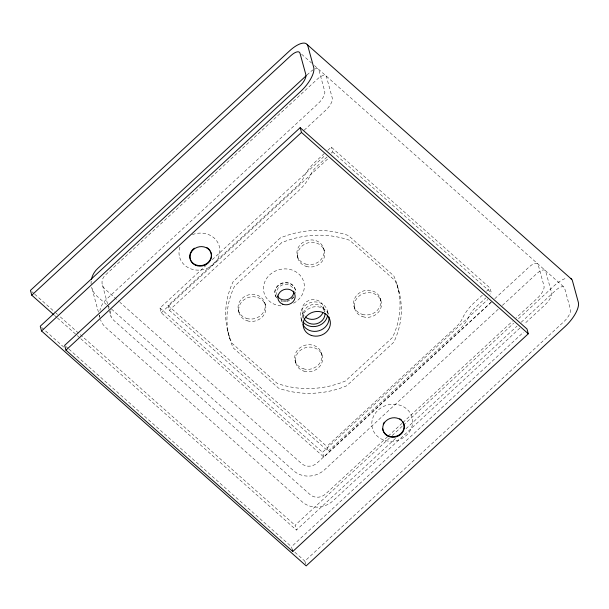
<?xml version="1.0" encoding="UTF-8"?>
<svg xmlns="http://www.w3.org/2000/svg" width="609" height="609" viewBox="0 0 609 609"><rect width="100%" height="100%" fill="white"/><g stroke="black" fill="none" stroke-linecap="round" stroke-linejoin="round"><path stroke-width="0.46" stroke-dasharray="3.04 2.28" d="M306.936 75.044L309.73 72.463A10.977 4.278 -48.4 0 1 313.262 69.791M304.165 130.189L325.777 110.206A10.977 4.278 -48.4 0 0 332.324 98.178L326.447 76.696A10.977 4.278 -48.4 0 0 317.289 79.178L105.319 275.131A10.977 9.797 -15.3 0 0 105.03 289.1L119.227 301.699M324.3 153.544L315.256 161.91A21.954 8.556 -48.4 0 0 303.975 176.823L303.358 178.14A10.977 4.278 -48.4 0 1 297.717 185.6L168.031 305.49L169.34 310.263L328.114 451.193L457.801 331.304A21.954 8.556 -48.4 0 0 469.082 316.391L469.699 315.074A10.977 4.278 -48.4 0 1 475.34 307.614L485.776 297.968M327.779 150.324L331.258 147.112L490.032 288.042L491.341 292.822L489.948 294.109M491.227 302.33L323.836 457.077L161.278 312.79L159.969 308.017L206.009 265.455M212.282 259.655L325.275 155.204M327.003 157.031L316.558 166.683A10.977 4.278 -48.4 0 0 310.925 174.144L310.301 175.453A21.954 8.556 -48.4 0 1 299.027 190.373L169.34 310.263M331.174 153.171L332.567 151.885L331.258 147.112M161.278 312.79L328.67 158.043M482.381 295.121L474.03 302.84A21.954 8.556 -48.4 0 0 462.749 317.761L462.132 319.07A10.977 4.278 -48.4 0 1 456.491 326.531L326.805 446.42L328.114 451.193M486.553 291.262L490.032 288.042M323.836 457.077L322.526 452.304L487.832 299.491M491.334 301.897L317.023 463.046A10.977 9.797 -15.3 0 1 301.607 463.586L119.935 302.33M494.82 298.676L528.985 267.092A10.977 4.278 -48.4 0 1 538.143 264.611L544.02 286.093A10.977 4.278 -48.4 0 1 537.481 298.121L515.861 318.104M498.2 309.25L324.582 469.752A21.954 19.595 -15.3 0 1 293.759 470.848L110.663 308.321M502.387 305.383L536.552 273.799A10.977 4.278 -48.4 0 1 545.702 271.317L551.579 292.8A10.977 4.278 -48.4 0 1 545.04 304.835L524.121 324.171M387.568 436.706L325.511 494.074A10.977 9.797 -15.3 0 1 310.103 494.622L113.518 320.128A10.977 9.797 -15.3 0 1 110.899 310.689M388.26 436.059L402.206 423.171M402.907 422.524L512.375 321.324M395.538 438.411L296.377 530.074L295.076 525.301L389.341 438.153M392.135 435.572L402.61 425.889M403.31 425.242L513.646 323.25M518.533 318.728L554.144 285.804A21.954 8.556 -48.4 0 1 567.108 278.1M406.013 428.728L517.041 326.081M521.235 322.214L555.454 290.577A10.977 4.278 -48.4 0 1 564.604 288.095L570.481 309.578A10.977 4.278 -48.4 0 1 563.942 321.613L304.865 561.11L305.741 564.292M519.934 328.038L333.07 500.788A21.954 19.595 -15.3 0 1 302.247 501.877L105.669 327.391A21.954 19.595 -15.3 0 1 100.515 319.71M292.35 549.897L291.475 546.715L523.512 332.209M301.63 54.216L311.587 63.062M314.434 65.582L564.117 287.212M332.567 151.885L491.341 292.822M168.031 305.49L326.805 446.42M159.969 308.017L322.526 452.304M106.408 304.546L97.181 296.355A21.954 19.595 -15.3 0 1 91.594 287.204M107.115 305.178L109.955 307.697M31.874 291.673L34.005 293.568M34.721 294.2L55.35 312.508M56.058 313.14L57.482 314.404M60.329 316.931L295.076 525.301M54.521 315.393L56.652 317.289M57.368 317.921L76.574 334.965M77.282 335.597L80.129 338.124M80.837 338.756L296.377 530.074M66.076 346.643L68.216 348.531M68.924 349.163L291.475 546.715M41.671 327.482L63.717 347.054M294.908 552.264L304.865 561.11M396.931 284.197L399.42 293.31M380.275 298.38L380.929 300.77M353.928 305.984L354.583 308.375M323.569 248.046L324.224 250.436M327.459 310.94L328.769 315.713M297.222 255.651L297.877 258.041M321.4 352.809L322.054 355.199M301.128 318.591L302.216 322.564M295.053 360.414L295.7 362.804M264.694 302.475L265.349 304.865M238.347 310.08L238.994 312.47M227.568 330.451L230.057 339.556M102.533 285.469L108.021 305.551M108.273 306.456L109.27 310.11M109.521 311.024L111.021 316.497M92.028 288.681L99.016 314.236M99.267 315.15L100.264 318.796M323.425 306.563L324.901 312.105A10.977 9.797 -15.3 0 0 311.1 304.949A10.977 9.797 -15.3 0 0 304.127 318.667M302.087 311.648L303.571 317.198M277.141 295.441A8.716 7.78 -15.3 0 1 282.264 284.982A8.716 7.78 -15.3 0 1 293.409 289.252M302.437 323.364A13.725 12.249 -15.3 0 1 311.359 307.484A13.725 12.249 -15.3 0 1 328.426 314.587M192.36 234.625A20.584 18.369 -15.3 0 1 219.682 248.099A20.584 18.369 -15.3 0 1 197.636 270.137A20.584 18.369 -15.3 0 1 179.952 247.026M281.031 305.893A20.584 18.369 -15.3 0 1 265.76 279.851A20.584 18.369 -15.3 0 1 298.791 273.959A20.584 18.369 -15.3 0 1 292.191 303.899M276.395 297.352A10.429 9.31 -15.3 0 1 283.284 282.705A10.429 9.31 -15.3 0 1 295.228 293.31M293.614 296.743A10.429 9.31 -15.3 0 1 290.706 299.438M288.255 300.602A10.429 9.31 -15.3 0 1 286.946 300.968M282.249 300.998A10.429 9.31 -15.3 0 1 280.97 300.648M276.494 297.71A10.429 9.31 -15.3 0 1 282.393 283.322A10.429 9.31 -15.3 0 1 295.563 291.825M293.713 297.101A10.429 9.31 -15.3 0 1 287.037 301.326M286.367 301.447A10.429 9.31 -15.3 0 1 283.002 301.47M282.348 301.356A10.429 9.31 -15.3 0 1 281.069 301.006M301.995 320.479A13.725 12.249 -15.3 0 1 310.681 302.513A13.725 12.249 -15.3 0 1 327.756 312.996M314.906 68.984A10.977 4.278 -48.4 0 1 318.888 69.982L324.764 91.464A10.977 4.278 -48.4 0 1 318.218 103.5L106.248 299.453A21.954 19.595 -15.3 0 0 99.906 310.544M99.785 316.726A21.954 19.595 -15.3 0 1 99.61 315.196M91.122 284.159A21.954 19.595 -15.3 0 1 91.19 281.061M304.135 315.888A10.977 9.797 -15.3 0 1 310.651 299.94A10.977 9.797 -15.3 0 1 323.425 311.283M280.323 237.944L233.217 281.495A87.818 78.386 -15.3 0 0 231.938 343.179L277.301 383.449A87.818 78.386 -15.3 0 0 345.364 381.036L392.462 337.493A87.818 78.386 -15.3 0 0 393.749 275.801L348.378 235.531A87.818 78.386 -15.3 0 0 280.323 237.944M281.632 242.717L234.526 286.268A87.818 78.386 -15.3 0 0 233.247 347.952L278.61 388.222A87.818 78.386 -15.3 0 0 346.666 385.809L393.772 342.266A87.818 78.386 -15.3 0 0 395.051 280.574L349.688 240.311A87.818 78.386 -15.3 0 0 281.624 242.717M385.489 440.573A20.584 18.369 -15.3 0 0 412.301 418.238A20.584 18.369 -15.3 0 0 378.882 409.438A20.584 18.369 -15.3 0 0 385.489 440.573M303.32 368.772A13.725 12.249 -15.3 0 0 321.834 354.545A13.725 12.249 -15.3 0 0 299.894 347.815A13.725 12.249 -15.3 0 0 303.32 368.772M303.975 371.155A13.725 12.249 -15.3 0 0 322.481 356.935A13.725 12.249 -15.3 0 0 300.549 350.198A13.725 12.249 -15.3 0 0 303.975 371.155M246.615 318.438A13.725 12.249 -15.3 0 0 265.128 304.211A13.725 12.249 -15.3 0 0 243.197 297.481A13.725 12.249 -15.3 0 0 246.615 318.438M247.269 320.821A13.725 12.249 -15.3 0 0 265.775 306.601A13.725 12.249 -15.3 0 0 243.844 299.864A13.725 12.249 -15.3 0 0 247.269 320.821M305.497 264.009A13.725 12.249 -15.3 0 0 324.003 249.781A13.725 12.249 -15.3 0 0 302.072 243.044A13.725 12.249 -15.3 0 0 305.497 264.009M306.152 266.392A13.725 12.249 -15.3 0 0 324.658 252.172A13.725 12.249 -15.3 0 0 302.726 245.435A13.725 12.249 -15.3 0 0 306.152 266.392M362.203 314.343A13.725 12.249 -15.3 0 0 380.709 300.115A13.725 12.249 -15.3 0 0 358.777 293.378A13.725 12.249 -15.3 0 0 362.203 314.343M362.857 316.726A13.725 12.249 -15.3 0 0 381.363 302.506A13.725 12.249 -15.3 0 0 359.432 295.768A13.725 12.249 -15.3 0 0 362.857 316.726"/><path stroke-width="0.91" d="M53.805 314.762L31.759 295.182L290.828 55.685A10.977 4.278 -48.4 0 1 299.986 53.204L305.863 74.686A10.977 4.278 -48.4 0 1 299.316 86.722L40.247 326.218L41.549 330.991L306.175 565.883L565.243 326.386A21.954 8.556 -48.4 0 0 578.337 302.323L572.46 280.84A21.954 8.556 -48.4 0 0 570.618 278.45M306.243 75.691L97.76 268.417A21.954 19.595 -15.3 0 0 91.419 279.516M41.549 330.991L300.625 91.495A21.954 8.556 -48.4 0 0 313.711 67.432L307.834 45.949A21.954 8.556 -48.4 0 0 289.519 50.912L30.45 290.409L31.759 295.182M300.176 127.654L64.661 345.379L65.962 350.152L292.784 551.488L528.3 333.762L526.998 328.989L300.176 127.654L301.485 132.427L528.3 333.762M65.962 350.152L301.485 132.427M307.142 44.51L571.767 279.402M292.35 549.897L292.784 551.488M293.835 291.148A8.716 7.78 -15.3 0 1 287.471 299.636A8.716 7.78 -15.3 0 1 277.43 296.027M328.997 317A13.725 12.249 -15.3 0 1 318.956 330.778A13.725 12.249 -15.3 0 1 302.97 324.635M210.174 250.862A10.871 9.698 -15.3 0 1 200.483 265.615A10.871 9.698 -15.3 0 1 191.081 251.707M191.508 251.03A10.871 9.698 -15.3 0 1 194.393 248.167M206.938 247.612A10.871 9.698 -15.3 0 1 209.762 250.223M402.975 421.999A10.871 9.698 -15.3 0 1 396.581 436.135A10.871 9.698 -15.3 0 1 382.68 428.766M383.206 424.26A10.871 9.698 -15.3 0 1 384.309 422.166M399.74 418.748A10.871 9.698 -15.3 0 1 401.575 420.187M327.665 315.089A13.725 12.249 -15.3 0 1 317.616 326.013A13.725 12.249 -15.3 0 1 303.213 322.199M325.046 313.681A10.977 9.797 -15.3 0 1 316.345 323.813A10.977 9.797 -15.3 0 1 304.127 318.667M322.877 312.82A10.977 9.797 -15.3 0 1 305.299 317.015M282.766 304.226A8.716 7.78 -15.3 0 0 295.144 295.928A8.716 7.78 -15.3 0 0 281.64 290.752A8.716 7.78 -15.3 0 0 282.766 304.226M311.26 335.384A13.725 12.249 -15.3 0 0 330.306 321.773A13.725 12.249 -15.3 0 0 308.717 314.274A13.725 12.249 -15.3 0 0 311.26 335.384M195.436 265.174A10.871 9.698 -15.3 0 0 211.521 255.719A10.871 9.698 -15.3 0 0 195.245 248.266A10.871 9.698 -15.3 0 0 195.436 265.174M388.23 436.31A10.871 9.698 -15.3 0 0 404.323 426.856A10.871 9.698 -15.3 0 0 388.04 419.403A10.871 9.698 -15.3 0 0 388.23 436.31"/></g></svg>
